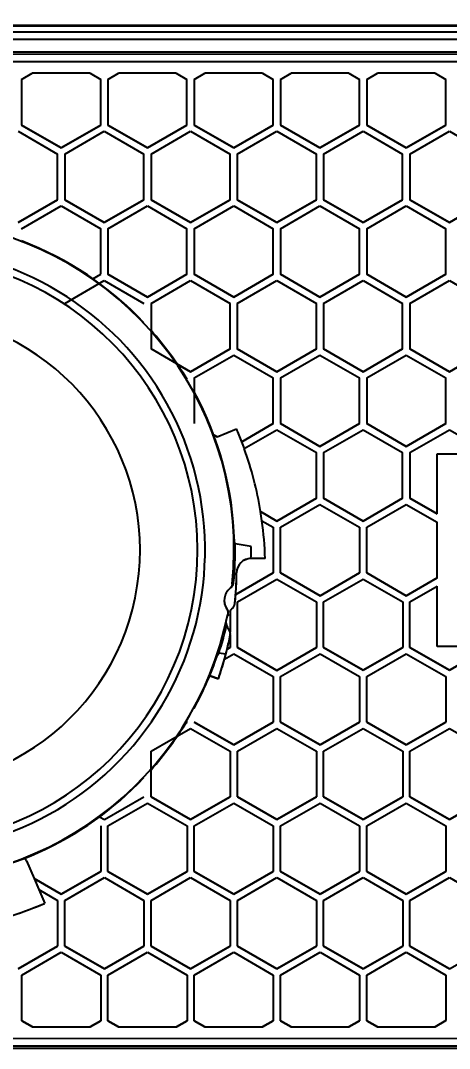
# Model space of a CAD drawing. Extents: x 4977 to 6105, y 0 to 827.
# Drawn here: x 5871.1 to 5900.9, y 347.8 to 419.4 of the extents above; entities that cross this region are included whole.
import ezdxf

# ---------------------------------------------------------------- set-up
doc = ezdxf.new("R2010")
doc.units = 0
doc.header["$LTSCALE"] = 10
doc.header["$MEASUREMENT"] = 0
doc.header["$PDMODE"] = 3
doc.header["$PDSIZE"] = -10
doc.layers.get('0').update_dxf_attribs({"linetype": 'CONTINUOUS'})
doc.layers.get('DEFPOINTS').update_dxf_attribs({"linetype": 'CONTINUOUS'})
doc.layers.add('1', color=7, linetype='CONTINUOUS')
doc.styles.add('Daelim Dimension', font='NanumGothic.ttf')
doc.dimstyles.new('DEFAULT', dxfattribs={"dimscale": 2, "dimtxt": 2, "dimasz": 2, "dimexe": 0, "dimexo": 2, "dimgap": 1, "dimtad": 1, "dimdec": 1, "dimzin": 9, "dimdsep": 46, "dimtxsty": 'Daelim Dimension', "dimcen": 0.5, "dimclrd": 252, "dimclre": 252, "dimclrt": 3, "dimadec": 1, "dimazin": 0, "dimtfac": 1, "dimtdec": 1, "dimtix": 1, "dimtmove": 0, "dimatfit": 3, "dimfxl": 0, "dimtolj": 1, "dimtzin": 1, "dimlwd": 9, "dimlwe": 9, "dimarcsym": 0})

# ---------------------------------------------------------------- blocks, each defined once
blk = doc.blocks.new('*D13')
at = {"color": 5, "lineweight": 9, "ltscale": 0.5}
for p, q in [((5862.926, 386.507), (5862.926, 442.629)), ((5866.926, 442.629), (5978.618, 442.629)), ((5982.618, 385.121), (5982.618, 442.629))]:
    blk.add_line(p, q, dxfattribs=at)
at = {"color": 5, "ltscale": 0.5}
for points in [[(5866.926, 443.296), (5866.926, 441.963), (5862.926, 442.629)], [(5978.618, 443.296), (5978.618, 441.963), (5982.618, 442.629)]]:
    blk.add_solid(points, dxfattribs=at)
at = {"layer": 'DEFPOINTS', "color": 0, "ltscale": 0.5}
for p in [(5982.618, 442.629), (5862.926, 382.507), (5982.618, 381.121)]:
    blk.add_point(p, dxfattribs=at)
at = {"color": 7, "lineweight": -3, "ltscale": 0.5, "insert": (5922.772, 450.051), "char_height": 10, "attachment_point": 5, "style": 'Daelim Dimension'}
blk.add_mtext('\\A1;120', dxfattribs=at)

msp = doc.modelspace()

# ---------------------------------------------------------------- linework, layer by layer
at = {"layer": '1', "color": 7, "linetype": 'Continuous', "lineweight": -3}
for p, q in [((6010.921, 419.031), (5832.917, 419.017)), ((5832.924, 419.013), (6010.924, 419.026)), ((6010.475, 418.582), (5833.363, 418.569)), ((5833.363, 418.069), (6010.475, 418.082)), ((5833.407, 417.2), (6010.432, 417.213)), ((6010.432, 417.034), (5833.406, 417.021)), ((5833.406, 416.523), (6010.432, 416.536)), ((5871.169, 415.274), (5871.911, 415.703)), ((5875.927, 415.703), (5871.911, 415.703)), ((5875.927, 415.703), (5876.669, 415.274)), ((5877.169, 415.274), (5877.911, 415.703)), ((5881.927, 415.703), (5877.911, 415.703)), ((5881.927, 415.703), (5882.669, 415.275)), ((5883.169, 415.275), (5883.911, 415.704)), ((5887.927, 415.704), (5883.911, 415.704)), ((5887.927, 415.704), (5888.669, 415.275)), ((5889.169, 415.275), (5889.911, 415.704)), ((5893.927, 415.704), (5889.911, 415.704)), ((5893.927, 415.704), (5894.669, 415.276)), ((5895.169, 415.276), (5895.911, 415.704)), ((5899.927, 415.705), (5895.911, 415.704)), ((5899.927, 415.705), (5900.669, 415.276)), ((5871.169, 415.274), (5871.17, 412.101)), ((5876.67, 412.101), (5876.669, 415.274)), ((5877.169, 415.274), (5877.17, 412.101)), ((5882.67, 412.102), (5882.669, 415.275)), ((5883.169, 415.275), (5883.17, 412.102)), ((5888.67, 412.102), (5888.669, 415.275)), ((5889.169, 415.275), (5889.17, 412.102)), ((5894.67, 412.103), (5894.669, 415.276)), ((5895.169, 415.276), (5895.17, 412.103)), ((5900.67, 412.103), (5900.669, 415.276)), ((5870.92, 411.668), (5873.67, 410.08)), ((5871.17, 412.101), (5873.92, 410.513)), ((5873.92, 410.513), (5871.17, 412.101)), ((5873.92, 410.513), (5876.67, 412.101)), ((5876.67, 412.101), (5873.92, 410.513)), ((5874.17, 410.08), (5876.92, 411.668)), ((5876.92, 411.668), (5879.67, 410.081)), ((5877.17, 412.101), (5879.92, 410.514)), ((5879.92, 410.514), (5877.17, 412.101)), ((5879.92, 410.514), (5882.67, 412.102)), ((5882.67, 412.102), (5879.92, 410.514)), ((5880.17, 410.081), (5882.92, 411.669)), ((5882.92, 411.669), (5885.67, 410.081)), ((5883.17, 412.102), (5885.92, 410.514)), ((5885.92, 410.514), (5883.17, 412.102)), ((5885.92, 410.514), (5888.67, 412.102)), ((5888.67, 412.102), (5885.92, 410.514)), ((5886.17, 410.081), (5888.92, 411.669)), ((5888.92, 411.669), (5891.67, 410.082)), ((5889.17, 412.102), (5891.92, 410.515)), ((5891.92, 410.515), (5889.17, 412.102)), ((5891.92, 410.515), (5894.67, 412.103)), ((5894.67, 412.103), (5891.92, 410.515)), ((5892.17, 410.082), (5894.92, 411.67)), ((5894.92, 411.67), (5897.67, 410.082)), ((5895.17, 412.103), (5897.92, 410.515)), ((5897.92, 410.515), (5895.17, 412.103)), ((5897.92, 410.515), (5900.67, 412.103)), ((5900.67, 412.103), (5897.92, 410.515)), ((5898.17, 410.082), (5900.92, 411.67)), ((5900.92, 411.67), (5903.67, 410.083)), ((5873.67, 406.905), (5873.67, 410.08)), ((5873.92, 410.513), (5873.92, 410.513)), ((5874.17, 410.08), (5874.17, 406.905)), ((5879.67, 406.905), (5879.67, 410.081)), ((5879.92, 410.514), (5879.92, 410.514)), ((5880.17, 410.081), (5880.17, 406.905)), ((5885.67, 406.906), (5885.67, 410.081)), ((5885.92, 410.514), (5885.92, 410.514)), ((5886.17, 410.081), (5886.17, 406.906)), ((5891.67, 406.906), (5891.67, 410.082)), ((5891.92, 410.515), (5891.92, 410.515)), ((5892.17, 410.082), (5892.17, 406.906)), ((5897.67, 406.907), (5897.67, 410.082)), ((5897.92, 410.515), (5897.92, 410.515)), ((5898.17, 410.082), (5898.17, 406.907)), ((5870.92, 405.317), (5873.67, 406.905)), ((5873.67, 406.905), (5870.92, 405.317)), ((5871.17, 404.884), (5873.92, 406.472)), ((5873.92, 406.472), (5876.67, 404.884)), ((5874.17, 406.905), (5876.92, 405.318)), ((5876.92, 405.317), (5874.17, 406.905)), ((5876.92, 405.318), (5879.67, 406.905)), ((5879.67, 406.905), (5876.92, 405.317)), ((5877.17, 404.884), (5879.92, 406.472)), ((5879.92, 406.472), (5882.67, 404.885)), ((5880.17, 406.906), (5882.92, 405.318)), ((5882.92, 405.318), (5880.17, 406.905)), ((5882.92, 405.318), (5885.67, 406.906)), ((5885.67, 406.906), (5882.92, 405.318)), ((5883.17, 404.885), (5885.92, 406.473)), ((5885.92, 406.473), (5888.67, 404.885)), ((5886.17, 406.906), (5888.92, 405.318)), ((5888.92, 405.318), (5886.17, 406.906)), ((5888.92, 405.318), (5891.67, 406.906)), ((5891.67, 406.906), (5888.92, 405.318)), ((5889.17, 404.885), (5891.92, 406.473)), ((5891.92, 406.473), (5894.67, 404.886)), ((5892.17, 406.906), (5894.92, 405.319)), ((5894.92, 405.319), (5892.17, 406.906)), ((5894.92, 405.319), (5897.67, 406.907)), ((5897.67, 406.907), (5894.92, 405.319)), ((5895.17, 404.886), (5897.92, 406.474)), ((5897.92, 406.474), (5900.67, 404.886)), ((5898.17, 406.907), (5900.92, 405.319)), ((5900.92, 405.319), (5898.17, 406.907)), ((5900.92, 405.319), (5903.67, 406.907)), ((5903.67, 406.907), (5900.92, 405.319)), ((5876.92, 405.317), (5876.92, 405.318)), ((5882.92, 405.318), (5882.92, 405.318)), ((5888.92, 405.318), (5888.92, 405.318)), ((5894.92, 405.319), (5894.92, 405.319)), ((5900.92, 405.319), (5900.92, 405.319)), ((5876.67, 401.711), (5876.67, 404.884)), ((5877.17, 404.884), (5877.17, 401.711)), ((5882.67, 401.712), (5882.67, 404.885)), ((5883.17, 404.885), (5883.17, 401.712)), ((5888.67, 401.712), (5888.67, 404.885)), ((5889.17, 404.885), (5889.17, 401.712)), ((5894.67, 401.713), (5894.67, 404.886)), ((5895.17, 404.886), (5895.17, 401.713)), ((5900.67, 401.713), (5900.67, 404.886)), ((5876.13, 401.399), (5876.67, 401.711)), ((5877.17, 401.711), (5879.92, 400.124)), ((5879.92, 400.124), (5877.17, 401.711)), ((5879.92, 400.124), (5882.67, 401.712)), ((5882.67, 401.712), (5879.92, 400.124)), ((5883.17, 401.712), (5885.92, 400.124)), ((5885.92, 400.124), (5883.17, 401.712)), ((5885.92, 400.124), (5888.67, 401.712)), ((5888.67, 401.712), (5885.92, 400.124)), ((5889.17, 401.712), (5891.92, 400.125)), ((5891.92, 400.125), (5889.17, 401.712)), ((5891.92, 400.125), (5894.67, 401.713)), ((5894.67, 401.713), (5891.92, 400.125)), ((5895.17, 401.713), (5897.92, 400.125)), ((5897.92, 400.125), (5895.17, 401.713)), ((5897.92, 400.125), (5900.67, 401.713)), ((5900.67, 401.713), (5897.92, 400.125)), ((5874.17, 399.69), (5876.92, 401.278)), ((5876.92, 401.278), (5879.67, 399.691)), ((5880.17, 399.691), (5882.92, 401.279)), ((5882.92, 401.279), (5885.67, 399.691)), ((5886.17, 399.691), (5888.92, 401.279)), ((5888.92, 401.279), (5891.67, 399.692)), ((5892.17, 399.692), (5894.92, 401.28)), ((5894.92, 401.28), (5897.67, 399.692)), ((5898.17, 399.692), (5900.92, 401.28)), ((5900.92, 401.28), (5903.67, 399.693)), ((5879.92, 400.124), (5879.92, 400.124)), ((5885.92, 400.124), (5885.92, 400.124)), ((5891.92, 400.125), (5891.92, 400.125)), ((5897.92, 400.125), (5897.92, 400.125)), ((5880.17, 399.691), (5880.171, 396.515)), ((5885.671, 396.516), (5885.67, 399.691)), ((5886.17, 399.691), (5886.171, 396.516)), ((5891.671, 396.516), (5891.67, 399.692)), ((5892.17, 399.692), (5892.171, 396.516)), ((5897.671, 396.517), (5897.67, 399.692)), ((5898.17, 399.692), (5898.171, 396.517)), ((5882.921, 394.928), (5880.171, 396.515)), ((5882.921, 394.928), (5885.671, 396.516)), ((5885.671, 396.516), (5882.921, 394.928)), ((5886.171, 396.516), (5888.921, 394.928)), ((5888.921, 394.928), (5886.171, 396.516)), ((5888.921, 394.928), (5891.671, 396.516)), ((5891.671, 396.516), (5888.921, 394.928)), ((5892.171, 396.516), (5894.921, 394.929)), ((5894.921, 394.929), (5892.171, 396.516)), ((5894.921, 394.929), (5897.671, 396.517)), ((5897.671, 396.517), (5894.921, 394.929)), ((5898.171, 396.517), (5900.921, 394.929)), ((5900.921, 394.929), (5898.171, 396.517)), ((5900.921, 394.929), (5903.671, 396.517)), ((5903.671, 396.517), (5900.921, 394.929)), ((5883.171, 394.495), (5885.921, 396.083)), ((5885.921, 396.083), (5888.671, 394.495)), ((5889.171, 394.495), (5891.921, 396.083)), ((5891.921, 396.083), (5894.671, 394.496)), ((5895.171, 394.496), (5897.921, 396.084)), ((5897.921, 396.084), (5900.671, 394.496)), ((5881.985, 395.468), (5882.921, 394.928)), ((5882.921, 394.928), (5882.921, 394.928)), ((5883.171, 394.495), (5883.171, 391.322)), ((5888.671, 391.322), (5888.671, 394.495)), ((5888.921, 394.928), (5888.921, 394.928)), ((5889.171, 394.495), (5889.171, 391.322)), ((5894.671, 391.323), (5894.671, 394.496)), ((5894.921, 394.929), (5894.921, 394.929)), ((5895.171, 394.496), (5895.171, 391.323)), ((5900.671, 391.323), (5900.671, 394.496)), ((5900.921, 394.929), (5900.921, 394.929)), ((5884.777, 390.395), (5886.117, 390.963)), ((5886.481, 390.058), (5888.671, 391.322)), ((5888.671, 391.322), (5886.481, 390.057)), ((5886.656, 389.581), (5888.921, 390.889)), ((5888.921, 390.889), (5891.671, 389.302)), ((5889.171, 391.322), (5891.921, 389.735)), ((5891.921, 389.735), (5889.171, 391.322)), ((5891.921, 389.735), (5894.671, 391.323)), ((5894.671, 391.323), (5891.921, 389.735)), ((5892.171, 389.302), (5894.921, 390.89)), ((5894.921, 390.89), (5897.671, 389.302)), ((5895.171, 391.323), (5897.921, 389.735)), ((5897.921, 389.735), (5895.171, 391.323)), ((5897.921, 389.735), (5900.671, 391.323)), ((5900.671, 391.323), (5897.921, 389.735)), ((5898.171, 389.302), (5900.921, 390.89)), ((5900.921, 390.89), (5903.671, 389.303)), ((5884.529, 390.538), (5884.777, 390.395)), ((5884.777, 390.395), (5884.777, 390.395)), ((5886.481, 390.057), (5886.481, 390.058)), ((5891.671, 386.126), (5891.671, 389.302)), ((5891.921, 389.735), (5891.921, 389.735)), ((5892.171, 389.302), (5892.171, 386.126)), ((5897.671, 386.127), (5897.671, 389.302)), ((5897.921, 389.735), (5897.921, 389.735)), ((5898.171, 389.302), (5898.171, 386.127)), ((5900.064, 389.226), (5903.671, 389.226)), ((5900.064, 389.226), (5900.064, 389.226)), ((5900.064, 389.226), (5903.671, 389.226)), ((5900.064, 385.034), (5900.064, 389.226)), ((5888.922, 384.538), (5891.671, 386.126)), ((5891.671, 386.126), (5888.922, 384.538)), ((5889.172, 384.105), (5891.921, 385.693)), ((5891.921, 385.693), (5894.672, 384.106)), ((5892.171, 386.126), (5894.922, 384.539)), ((5894.922, 384.539), (5892.171, 386.126)), ((5894.922, 384.539), (5897.671, 386.127)), ((5897.671, 386.127), (5894.922, 384.539)), ((5895.172, 384.106), (5897.921, 385.694)), ((5897.921, 385.694), (5900.064, 384.457)), ((5898.171, 386.127), (5900.064, 385.034)), ((5900.064, 385.034), (5898.171, 386.127)), ((5887.789, 385.192), (5887.789, 385.192)), ((5887.789, 385.192), (5888.922, 384.538)), ((5888.922, 384.538), (5887.789, 385.192)), ((5887.884, 384.56), (5888.672, 384.105)), ((5888.922, 384.538), (5888.922, 384.538)), ((5894.922, 384.539), (5894.922, 384.539)), ((5900.065, 380.58), (5900.064, 384.457)), ((5888.672, 384.105), (5888.672, 380.93)), ((5889.172, 380.93), (5889.172, 384.105)), ((5894.672, 384.106), (5894.672, 380.93)), ((5895.172, 380.93), (5895.172, 384.106)), ((5887.125, 382.777), (5886.022, 382.942)), ((5887.126, 382.512), (5887.126, 382.513)), ((5888.108, 381.928), (5887.121, 381.928)), ((5887.121, 381.927), (5887.121, 381.928)), ((5888.108, 381.927), (5887.121, 381.927)), ((5886.06, 379.422), (5888.672, 380.93)), ((5888.672, 380.93), (5886.06, 379.422)), ((5889.172, 380.93), (5891.922, 379.343)), ((5891.922, 379.342), (5889.172, 380.93)), ((5891.922, 379.343), (5894.672, 380.93)), ((5894.672, 380.93), (5891.922, 379.342)), ((5895.172, 380.93), (5897.922, 379.343)), ((5897.922, 379.343), (5895.172, 380.93)), ((5886.172, 378.909), (5888.922, 380.497)), ((5888.922, 380.497), (5891.672, 378.909)), ((5892.172, 378.909), (5894.922, 380.497)), ((5894.922, 380.497), (5897.672, 378.91)), ((5897.922, 379.343), (5900.065, 380.58)), ((5900.065, 380.58), (5897.922, 379.343)), ((5898.172, 378.91), (5900.065, 380.003)), ((5900.065, 375.811), (5900.065, 380.003)), ((5886.06, 379.422), (5886.06, 379.422)), ((5891.922, 379.342), (5891.922, 379.343)), ((5897.922, 379.343), (5897.922, 379.343)), ((5886.006, 378.798), (5886.006, 378.798)), ((5886.172, 375.734), (5886.172, 378.909)), ((5891.672, 378.909), (5891.672, 375.734)), ((5892.172, 375.734), (5892.172, 378.909)), ((5897.672, 378.91), (5897.672, 375.734)), ((5898.172, 375.734), (5898.172, 378.91)), ((5885.672, 378.339), (5885.672, 378.338)), ((5885.672, 378.338), (5885.672, 376.797)), ((5885.793, 378.437), (5885.793, 378.437)), ((5885.672, 376.571), (5885.672, 376.571)), ((5885.672, 376.571), (5885.672, 375.734)), ((5885.459, 375.611), (5885.672, 375.734)), ((5885.672, 375.734), (5885.459, 375.611)), ((5886.172, 375.734), (5888.922, 374.146)), ((5888.922, 374.146), (5886.172, 375.734)), ((5888.922, 374.146), (5891.672, 375.734)), ((5891.672, 375.734), (5888.922, 374.146)), ((5892.172, 375.734), (5894.922, 374.147)), ((5894.922, 374.147), (5892.172, 375.734)), ((5894.922, 374.147), (5897.672, 375.735)), ((5897.672, 375.734), (5894.922, 374.147)), ((5898.172, 375.735), (5900.922, 374.147)), ((5900.922, 374.147), (5898.172, 375.734)), ((5903.672, 375.812), (5900.065, 375.811)), ((5900.922, 374.147), (5903.672, 375.735)), ((5903.672, 375.735), (5900.922, 374.147)), ((5885.375, 375.278), (5884.889, 375.351)), ((5885.282, 374.931), (5885.922, 375.301)), ((5885.282, 374.931), (5885.282, 374.931)), ((5885.459, 375.611), (5885.459, 375.611)), ((5885.922, 375.301), (5888.672, 373.713)), ((5889.172, 373.713), (5891.922, 375.301)), ((5891.922, 375.301), (5894.672, 373.713)), ((5895.172, 373.714), (5897.922, 375.301)), ((5897.922, 375.301), (5900.672, 373.714)), ((5884.252, 373.773), (5884.858, 373.565)), ((5884.858, 373.564), (5884.252, 373.773)), ((5884.858, 373.565), (5884.858, 373.564)), ((5888.672, 373.713), (5888.673, 370.54)), ((5888.922, 374.146), (5888.922, 374.146)), ((5889.173, 370.54), (5889.172, 373.713)), ((5894.672, 373.713), (5894.673, 370.54)), ((5894.922, 374.147), (5894.922, 374.147)), ((5895.173, 370.54), (5895.172, 373.714)), ((5900.672, 373.714), (5900.673, 370.541)), ((5900.922, 374.147), (5900.922, 374.147)), ((5880.173, 368.519), (5882.923, 370.106)), ((5882.59, 370.492), (5882.673, 370.54)), ((5882.923, 370.106), (5885.673, 368.519)), ((5883.173, 370.54), (5885.923, 368.952)), ((5885.923, 368.952), (5883.173, 370.54)), ((5885.923, 368.952), (5888.673, 370.54)), ((5888.673, 370.54), (5885.923, 368.952)), ((5886.173, 368.519), (5888.923, 370.107)), ((5888.923, 370.107), (5891.673, 368.519)), ((5889.173, 370.54), (5891.923, 368.953)), ((5891.923, 368.952), (5889.173, 370.54)), ((5891.923, 368.953), (5894.673, 370.54)), ((5894.673, 370.54), (5891.923, 368.952)), ((5892.173, 368.519), (5894.923, 370.107)), ((5894.923, 370.107), (5897.673, 368.52)), ((5895.173, 370.54), (5897.923, 368.953)), ((5897.923, 368.953), (5895.173, 370.54)), ((5897.923, 368.953), (5900.673, 370.541)), ((5900.673, 370.541), (5897.923, 368.953)), ((5898.173, 368.52), (5900.923, 370.108)), ((5900.923, 370.108), (5903.673, 368.52)), ((5880.173, 365.343), (5880.173, 368.519)), ((5885.673, 368.519), (5885.673, 365.344)), ((5885.923, 368.952), (5885.923, 368.952)), ((5886.173, 365.344), (5886.173, 368.519)), ((5891.673, 368.519), (5891.673, 365.344)), ((5891.923, 368.952), (5891.923, 368.953)), ((5892.173, 365.344), (5892.173, 368.519)), ((5897.673, 368.52), (5897.673, 365.344)), ((5897.923, 368.953), (5897.923, 368.953)), ((5898.173, 365.344), (5898.173, 368.52)), ((5876.923, 363.755), (5879.673, 365.343)), ((5877.173, 363.322), (5879.923, 364.91)), ((5879.923, 364.91), (5882.673, 363.323)), ((5880.173, 365.343), (5882.923, 363.756)), ((5882.923, 363.756), (5880.173, 365.343)), ((5882.923, 363.756), (5885.673, 365.344)), ((5885.673, 365.344), (5882.923, 363.756)), ((5883.173, 363.323), (5885.923, 364.911)), ((5885.923, 364.911), (5888.673, 363.323)), ((5886.173, 365.344), (5888.923, 363.756)), ((5888.923, 363.756), (5886.173, 365.344)), ((5888.923, 363.756), (5891.673, 365.344)), ((5891.673, 365.344), (5888.923, 363.756)), ((5889.173, 363.323), (5891.923, 364.911)), ((5891.923, 364.911), (5894.673, 363.323)), ((5892.173, 365.344), (5894.923, 363.757)), ((5894.923, 363.757), (5892.173, 365.344)), ((5894.923, 363.757), (5897.673, 365.345)), ((5897.673, 365.344), (5894.923, 363.757)), ((5895.173, 363.324), (5897.923, 364.911)), ((5897.923, 364.911), (5900.673, 363.324)), ((5898.173, 365.345), (5900.923, 363.757)), ((5900.923, 363.757), (5898.173, 365.344)), ((5900.923, 363.757), (5903.673, 365.345)), ((5903.673, 365.345), (5900.923, 363.757)), ((5876.586, 363.95), (5876.923, 363.755)), ((5882.923, 363.756), (5882.923, 363.756)), ((5888.923, 363.756), (5888.923, 363.756)), ((5894.923, 363.757), (5894.923, 363.757)), ((5900.923, 363.757), (5900.923, 363.757)), ((5876.673, 363.322), (5876.673, 360.149)), ((5877.173, 360.149), (5877.173, 363.322)), ((5882.673, 363.323), (5882.673, 360.149)), ((5883.173, 360.15), (5883.173, 363.323)), ((5888.673, 363.323), (5888.673, 360.15)), ((5889.173, 360.15), (5889.173, 363.323)), ((5894.673, 363.323), (5894.673, 360.15)), ((5895.173, 360.15), (5895.173, 363.324)), ((5900.673, 363.324), (5900.673, 360.151)), ((5871.511, 360.886), (5872.035, 359.651)), ((5873.923, 358.561), (5876.673, 360.149)), ((5876.673, 360.149), (5873.923, 358.561)), ((5877.173, 360.149), (5879.923, 358.562)), ((5879.923, 358.562), (5877.173, 360.149)), ((5879.923, 358.562), (5882.673, 360.15)), ((5882.673, 360.149), (5879.923, 358.562)), ((5883.173, 360.15), (5885.923, 358.562)), ((5885.923, 358.562), (5883.173, 360.15)), ((5885.923, 358.562), (5888.673, 360.15)), ((5888.673, 360.15), (5885.923, 358.562)), ((5889.173, 360.15), (5891.923, 358.563)), ((5891.923, 358.562), (5889.173, 360.15)), ((5891.923, 358.563), (5894.673, 360.15)), ((5894.673, 360.15), (5891.923, 358.562)), ((5895.173, 360.15), (5897.923, 358.563)), ((5897.923, 358.563), (5895.173, 360.15)), ((5897.923, 358.563), (5900.673, 360.151)), ((5900.673, 360.151), (5897.923, 358.563)), ((5872.035, 359.651), (5872.035, 359.651)), ((5872.035, 359.651), (5873.923, 358.561)), ((5873.923, 358.561), (5872.035, 359.651)), ((5872.035, 359.651), (5872.359, 358.887)), ((5874.174, 358.128), (5876.923, 359.716)), ((5876.923, 359.716), (5879.674, 358.129)), ((5880.174, 358.129), (5882.923, 359.716)), ((5882.923, 359.716), (5885.674, 358.129)), ((5886.174, 358.129), (5888.923, 359.717)), ((5888.923, 359.717), (5891.674, 358.129)), ((5892.174, 358.129), (5894.923, 359.717)), ((5894.923, 359.717), (5897.674, 358.13)), ((5898.174, 358.13), (5900.923, 359.718)), ((5900.923, 359.718), (5903.674, 358.13)), ((5872.359, 358.887), (5872.77, 357.921)), ((5872.359, 358.887), (5873.674, 358.128)), ((5873.923, 358.561), (5873.923, 358.561)), ((5879.923, 358.562), (5879.923, 358.562)), ((5885.923, 358.562), (5885.923, 358.562)), ((5891.923, 358.562), (5891.923, 358.563)), ((5897.923, 358.563), (5897.923, 358.563)), ((5873.674, 358.128), (5873.674, 354.953)), ((5874.174, 354.953), (5874.174, 358.128)), ((5879.674, 358.129), (5879.674, 354.953)), ((5880.174, 354.953), (5880.174, 358.129)), ((5885.674, 358.129), (5885.674, 354.954)), ((5886.174, 354.954), (5886.174, 358.129)), ((5891.674, 358.129), (5891.674, 354.954)), ((5892.174, 354.954), (5892.174, 358.129)), ((5897.674, 358.13), (5897.674, 354.954)), ((5898.174, 354.954), (5898.174, 358.13)), ((5870.924, 353.365), (5873.674, 354.953)), ((5873.674, 354.953), (5870.924, 353.365)), ((5874.174, 354.953), (5876.924, 353.365)), ((5876.924, 353.365), (5874.174, 354.953)), ((5876.924, 353.365), (5879.674, 354.953)), ((5879.674, 354.953), (5876.924, 353.365)), ((5880.174, 354.953), (5882.924, 353.366)), ((5882.924, 353.366), (5880.174, 354.953)), ((5882.924, 353.366), (5885.674, 354.954)), ((5885.674, 354.954), (5882.924, 353.366)), ((5886.174, 354.954), (5888.924, 353.366)), ((5888.924, 353.366), (5886.174, 354.954)), ((5888.924, 353.366), (5891.674, 354.954)), ((5891.674, 354.954), (5888.924, 353.366)), ((5892.174, 354.954), (5894.924, 353.367)), ((5894.924, 353.367), (5892.174, 354.954)), ((5894.924, 353.367), (5897.674, 354.955)), ((5897.674, 354.954), (5894.924, 353.367)), ((5898.174, 354.955), (5900.924, 353.367)), ((5900.924, 353.367), (5898.174, 354.954)), ((5900.924, 353.367), (5903.674, 354.955)), ((5871.174, 352.932), (5873.924, 354.52)), ((5873.924, 354.52), (5876.674, 352.932)), ((5877.174, 352.932), (5879.924, 354.52)), ((5879.924, 354.52), (5882.674, 352.933)), ((5883.174, 352.933), (5885.924, 354.521)), ((5885.924, 354.521), (5888.674, 352.933)), ((5889.174, 352.933), (5891.924, 354.521)), ((5891.924, 354.521), (5894.674, 352.933)), ((5895.174, 352.934), (5897.924, 354.521)), ((5897.924, 354.521), (5900.674, 352.934)), ((5871.174, 349.759), (5871.174, 352.932)), ((5876.674, 352.932), (5876.674, 349.759)), ((5876.924, 353.365), (5876.924, 353.365)), ((5877.174, 349.759), (5877.174, 352.932)), ((5882.674, 352.933), (5882.674, 349.759)), ((5882.924, 353.366), (5882.924, 353.366)), ((5883.174, 349.76), (5883.174, 352.933)), ((5888.674, 352.933), (5888.674, 349.76)), ((5888.924, 353.366), (5888.924, 353.366)), ((5889.174, 349.76), (5889.174, 352.933)), ((5894.674, 352.933), (5894.674, 349.76)), ((5894.924, 353.367), (5894.924, 353.367)), ((5895.174, 349.76), (5895.174, 352.934)), ((5900.674, 352.934), (5900.674, 349.761)), ((5900.924, 353.367), (5900.924, 353.367)), ((5871.174, 349.759), (5871.916, 349.33)), ((5871.916, 349.33), (5871.174, 349.759)), ((5871.916, 349.33), (5875.932, 349.331)), ((5871.916, 349.33), (5871.916, 349.33)), ((5871.916, 349.33), (5875.932, 349.33)), ((5875.932, 349.331), (5876.674, 349.759)), ((5876.674, 349.759), (5875.932, 349.33)), ((5875.932, 349.33), (5875.932, 349.331)), ((5877.174, 349.759), (5877.916, 349.331)), ((5877.916, 349.331), (5877.174, 349.759)), ((5877.916, 349.331), (5881.932, 349.331)), ((5877.916, 349.331), (5877.916, 349.331)), ((5877.916, 349.331), (5881.932, 349.331)), ((5881.932, 349.331), (5882.674, 349.76)), ((5882.674, 349.759), (5881.932, 349.331)), ((5881.932, 349.331), (5881.932, 349.331)), ((5883.174, 349.76), (5883.916, 349.331)), ((5883.916, 349.331), (5883.174, 349.76)), ((5883.916, 349.331), (5887.932, 349.331)), ((5883.916, 349.331), (5883.916, 349.331)), ((5883.916, 349.331), (5887.932, 349.331)), ((5887.932, 349.331), (5888.674, 349.76)), ((5888.674, 349.76), (5887.932, 349.331)), ((5887.932, 349.331), (5887.932, 349.331)), ((5889.174, 349.76), (5889.916, 349.332)), ((5889.916, 349.331), (5889.174, 349.76)), ((5889.916, 349.332), (5893.932, 349.332)), ((5889.916, 349.331), (5889.916, 349.332)), ((5889.916, 349.331), (5893.932, 349.332)), ((5893.932, 349.332), (5894.674, 349.76)), ((5894.674, 349.76), (5893.932, 349.332)), ((5893.932, 349.332), (5893.932, 349.332)), ((5895.174, 349.76), (5895.916, 349.332)), ((5895.916, 349.332), (5895.174, 349.76)), ((5895.916, 349.332), (5899.932, 349.332)), ((5895.916, 349.332), (5895.916, 349.332)), ((5895.916, 349.332), (5899.932, 349.332)), ((5899.932, 349.332), (5900.674, 349.761)), ((5900.674, 349.761), (5899.932, 349.332)), ((5899.932, 349.332), (5899.932, 349.332)), ((6010.437, 348.517), (5833.412, 348.504)), ((5833.412, 348.006), (6010.437, 348.019)), ((6010.437, 347.841), (5833.412, 347.828))]:
    msp.add_line(p, q, dxfattribs=at)
for centre, major_axis, start_param, end_param in [((5862.926, 382.511), (23.011, 0), 6.181266, 7.659344), ((5862.926, 382.511), (-23.046, 0), 3.899088, 4.346569), ((5862.926, 382.511), (-21, 0), 1.422518, 4.564111), ((5862.926, 382.508), (20.474, 0), 4.564111, 7.700113), ((5862.926, 382.507), (16.475, 0), 4.564111, 7.700113), ((5862.926, 382.511), (-23.046, 0), 3.683481, 3.866956), ((5862.926, 382.511), (-23.046, 0), 3.167764, 3.639817), ((5862.922, 381.116), (-25.199, 0), 3.504344, 3.543093), ((5862.922, 381.116), (-25.199, 0), 3.484208, 3.504344), ((5862.922, 381.116), (-25.199, 0), 3.304083, 3.484208), ((5862.922, 381.116), (-25.199, 0), 3.2787, 3.304083), ((5862.922, 381.116), (-25.199, 0), 3.173804, 3.2787), ((5862.926, 382.511), (-23.1, 0), 3.043526, 3.160215), ((5862.926, 382.511), (24.2, 0), 6.259056, 6.294155), ((5862.926, 382.512), (-24.2, 0), 3.141629, 3.149273), ((5887.121, 380.928), (-1, 0), 4.712463, 6.275395), ((5887.121, 380.927), (1, 0), 1.570871, 3.136638), ((5862.922, 381.116), (23.2, 0), 6.183114, 6.275395), ((5862.922, 381.116), (-23.2, 0), 3.068508, 3.13368), ((5886.366, 379.009), (-1.1, 0), 5.424807, 6.134907), ((5862.922, 381.116), (-23.2, 0), 3.041521, 3.068508), ((5886.366, 379.009), (-1.1, 0), 6.134907, 6.845007), ((5886.366, 379.01), (1.1, 0), 3.141634, 3.781199), ((5885.508, 378.848), (-0.5, 0), 2.176089, 3.041521), ((5862.926, 382.511), (23.011, 0), 4.61047, 6.088548), ((5886.362, 377.614), (1, 0), 2.176089, 2.331912), ((5862.926, 382.511), (-23.1, 0), 2.826413, 2.912621), ((5886.362, 377.614), (1, 0), 3.141622, 3.810539), ((5862.922, 381.116), (23.2, 0), 5.951647, 6.0867), ((5862.922, 381.116), (-23.2, 0), 2.902015, 2.944397), ((5885.185, 376.684), (-0.5, 0), 3.369257, 3.810539), ((5885.185, 376.684), (-0.5, 0), 2.914077, 3.369257), ((5885.185, 376.685), (0.5, 0), 6.0867, 6.283234), ((5862.926, 382.511), (-23.046, 0), 2.643522, 2.818864), ((5862.922, 381.116), (-23.2, 0), 2.810055, 2.871746), ((5862.922, 381.116), (-23.2, 0), 2.871746, 2.902015), ((5862.926, 382.511), (-23.046, 0), 2.416364, 2.599858), ((5862.926, 382.511), (-23.046, 0), 1.596968, 2.384232), ((5870.59, 360.495), (-1, 0), 3.543093, 3.765909), ((5862.922, 381.116), (25.199, 0), 4.7446, 5.113889), ((5862.922, 381.116), (-25.199, 0), 1.780751, 1.972297)]:
    msp.add_ellipse(centre, major_axis=major_axis, ratio=1, start_param=start_param, end_param=end_param, dxfattribs=at)
for points in [[(5886.022, 382.942), (5886.003, 382.999), (5885.984, 383.057), (5885.964, 383.114)], [(5887.126, 382.697), (5887.126, 382.724), (5887.125, 382.75), (5887.125, 382.777)], [(5886.121, 380.932), (5886.121, 380.933), (5886.121, 380.934), (5886.121, 380.935)], [(5885.915, 380.25), (5885.882, 380.223), (5885.849, 380.196), (5885.817, 380.17)], [(5885.714, 379.896), (5885.691, 379.879), (5885.669, 379.861), (5885.647, 379.842)], [(5885.435, 378.423), (5885.451, 378.399), (5885.467, 378.376), (5885.484, 378.354)], [(5885.502, 378.06), (5885.525, 378.026), (5885.548, 377.991), (5885.572, 377.956)], [(5884.783, 375.202), (5884.818, 375.251), (5884.853, 375.301), (5884.889, 375.351)]]:
    msp.add_open_spline(points, degree=3, dxfattribs=at)
for points, knots in [([(5885.817, 380.17), (5885.813, 380.138), (5885.807, 380.108), (5885.793, 380.063), (5885.788, 380.048), (5885.776, 380.019), (5885.769, 380.005), (5885.747, 379.963), (5885.73, 379.936), (5885.702, 379.899), (5885.692, 379.887), (5885.67, 379.864), (5885.659, 379.853), (5885.647, 379.842)], [0, 0, 0, 0, 0.25, 0.25, 0.375, 0.375, 0.5, 0.5, 0.75, 0.75, 0.875, 0.875, 1, 1, 1, 1]), ([(5885.714, 379.896), (5885.742, 379.918), (5885.767, 379.941), (5885.801, 379.981), (5885.812, 379.994), (5885.832, 380.023), (5885.842, 380.037), (5885.867, 380.083), (5885.881, 380.114), (5885.898, 380.164), (5885.902, 380.181), (5885.91, 380.215), (5885.913, 380.232), (5885.915, 380.25)], [0, 0, 0, 0, 0.25, 0.25, 0.375, 0.375, 0.5, 0.5, 0.75, 0.75, 0.875, 0.875, 1, 1, 1, 1]), ([(5885.435, 378.423), (5885.451, 378.396), (5885.465, 378.368), (5885.482, 378.324), (5885.487, 378.309), (5885.495, 378.279), (5885.499, 378.263), (5885.507, 378.217), (5885.51, 378.186), (5885.51, 378.139), (5885.509, 378.123), (5885.507, 378.092), (5885.505, 378.076), (5885.502, 378.06)], [0, 0, 0, 0, 0.25, 0.25, 0.375, 0.375, 0.5, 0.5, 0.75, 0.75, 0.875, 0.875, 1, 1, 1, 1]), ([(5885.562, 378.187), (5885.555, 378.212), (5885.546, 378.238), (5885.528, 378.278), (5885.521, 378.294), (5885.503, 378.324), (5885.494, 378.339), (5885.483, 378.353)], [0, 0, 0, 0, 0.436362, 0.436362, 0.718181, 0.718181, 1, 1, 1, 1]), ([(5885.675, 376.587), (5885.675, 376.586), (5885.675, 376.585), (5885.675, 376.584), (5885.675, 376.583), (5885.674, 376.581), (5885.674, 376.58), (5885.674, 376.579), (5885.673, 376.577), (5885.673, 376.575), (5885.673, 376.574), (5885.673, 376.573)], [0, 0, 0, 0, 0.154402, 0.321057, 0.499963, 0.559976, 0.629319, 0.707993, 0.795998, 0.893334, 1, 1, 1, 1])]:
    msp.add_open_spline(points, degree=3, knots=knots, dxfattribs=at)

# ---------------------------------------------------------------- dimensions: what is measured, and where the dimension line sits
at = {"color": 5, "lineweight": -3, "ltscale": 0.5}
dim = msp.add_linear_dim(base=(5982.618, 442.629), p1=(5862.926, 382.507), p2=(5982.618, 381.121), text='120', dimstyle='DEFAULT', override={"dimtxt": 5, "dimclrd": 5, "dimclre": 5, "dimclrt": 7}, dxfattribs=at)
dim.commit()
dim.dimension.update_dxf_attribs({"geometry": '*D13', "text_midpoint": (5922.772, 450.051)})

doc.saveas('drawing.dxf')
